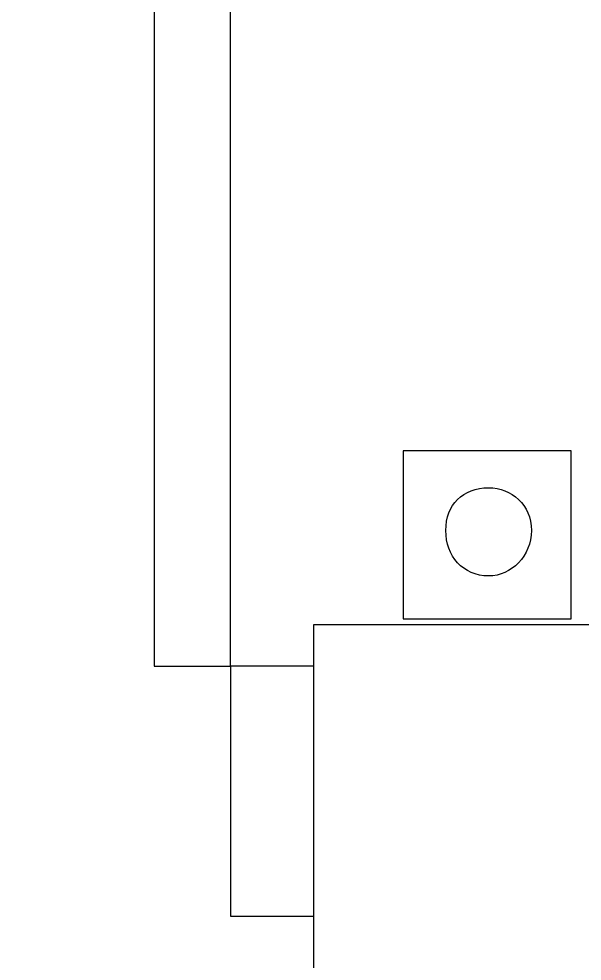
# Model space of a CAD drawing. Header units: inches. Extents: x -1841 to -80, y -100 to 1021.
# Drawn here: x -835.59 to -828.88, y 459.94 to 471.17 of the extents above; entities that cross this region are included whole.
import ezdxf

# ---------------------------------------------------------------- set-up
doc = ezdxf.new("R2010")
doc.units = ezdxf.units.IN
doc.header["$MEASUREMENT"] = 0
doc.layers.add('PDF_Geometry', color=7, linetype='Continuous', true_color=0x777777)

msp = doc.modelspace()

# ---------------------------------------------------------------- linework, layer by layer
at = {"layer": 'PDF_Geometry', "color": 7, "lineweight": 25}
for points in [[(-804.61, 392.89), (-810.07, 417.542), (-822.975, 417.542), (-822.975, 419.941), (-810.649, 419.941), (-819.335, 459.07), (-819.666, 459.07), (-832.075, 459.07), (-832.075, 463.951), (-820.742, 463.951), (-834.722, 526.74), (-829.924, 527.815), (-807.009, 532.944), (-806.017, 528.394), (-828.932, 523.348), (-815.778, 464.116), (-800.143, 393.882)], [(-833.068, 481.985), (-833.978, 481.985), (-833.978, 463.455), (-833.068, 463.455)], [(-829.01, 464.021), (-829.01, 466.023), (-831.011, 466.023), (-831.011, 464.021)], [(-833.068, 463.455), (-833.068, 460.476), (-832.075, 460.476), (-832.075, 463.455)]]:
    msp.add_lwpolyline(points, close=True, dxfattribs=at)
msp.add_lwpolyline([(-833.068, 481.985, 0.417567), (-851.681, 463.455, 0.412678), (-870.294, 481.985)], format="xyb", dxfattribs=at)
for points in [[(-830.503, 465.073), (-830.503, 465.378), (-830.299, 465.582), (-829.994, 465.582)], [(-830.503, 465.073), (-830.503, 465.378), (-830.299, 465.582), (-829.994, 465.582)], [(-829.994, 465.582), (-829.722, 465.582), (-829.485, 465.378), (-829.485, 465.073)], [(-829.994, 465.582), (-829.722, 465.582), (-829.485, 465.378), (-829.485, 465.073)], [(-829.994, 464.53), (-830.299, 464.53), (-830.503, 464.768), (-830.503, 465.073)], [(-829.994, 464.53), (-830.299, 464.53), (-830.503, 464.768), (-830.503, 465.073)], [(-829.485, 465.073), (-829.485, 464.768), (-829.722, 464.53), (-829.994, 464.53)], [(-829.485, 465.073), (-829.485, 464.768), (-829.722, 464.53), (-829.994, 464.53)]]:
    msp.add_open_spline(points, degree=3, dxfattribs=at)

doc.saveas('drawing.dxf')
